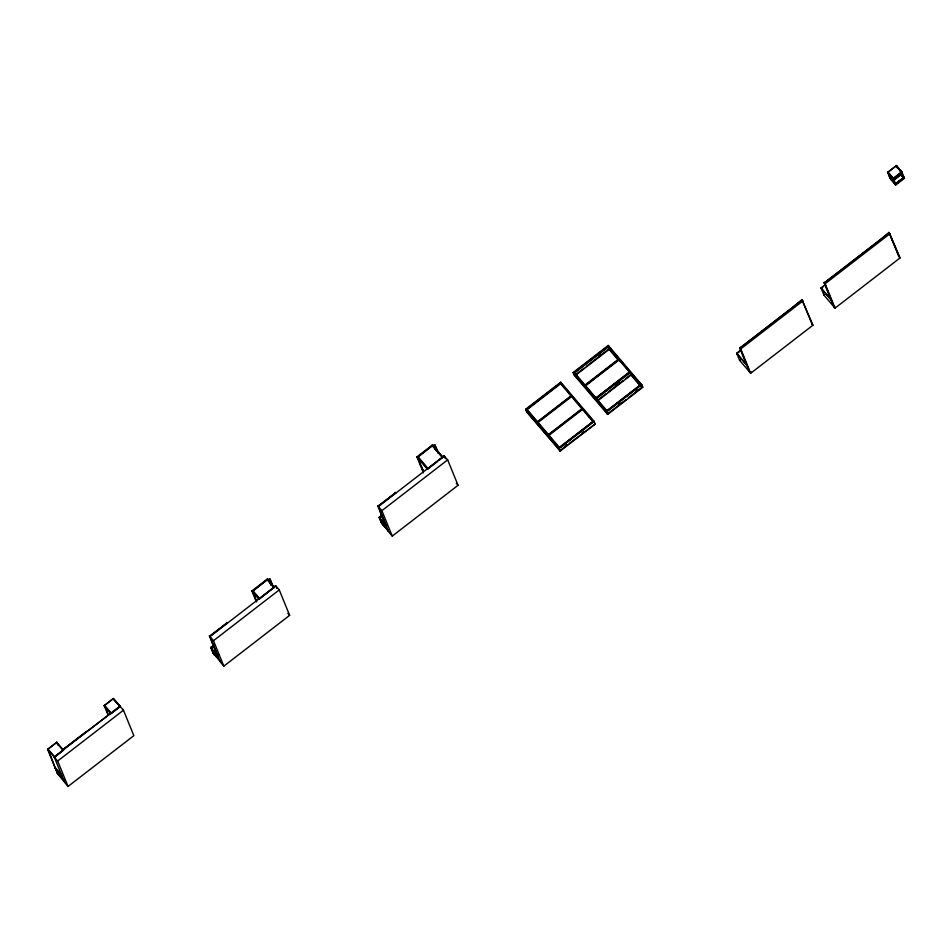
<?xml version="1.0" encoding="UTF-8"?>
<svg xmlns="http://www.w3.org/2000/svg" width="952" height="952" viewBox="0 0 952 952"><rect width="100%" height="100%" fill="white"/><g stroke="black" fill="none" stroke-linecap="round" stroke-linejoin="round"><path stroke-width="1.43" d="M423.438 472.858L416.94 456.924L432.767 444.703L434.267 446.464L434.957 449.427M417.738 457.198L432.708 445.393L417.666 457.019L420.487 463.921M433.707 445.798L435.147 445.274L438.396 453.235M435.147 445.274L434.005 446.155L435.897 450.451M256.35 601.831L251.911 590.942L267.738 578.709L270.868 584.457M64.284 781.651L57.596 773.798L47.6 749.295L56.775 742.203L63.534 750.236M108.04 714.976L104.208 705.575L113.383 698.494L123.462 710.216L133.839 735.658L68.056 786.447L64.581 782.365L54.204 756.935L119.988 706.134M47.671 749.474L56.858 742.393M104.28 705.765L113.383 698.494M268.678 579.816L270.118 579.28L273.367 587.253M270.118 579.28L268.976 580.161L271.142 585.48M218.555 654.441L217.449 655.285L209.392 635.924L210.797 635.424M385.857 525.23L377.801 505.869L379.193 505.381M63.082 749.486L98.758 722.532M209.702 636.269L227.195 622.763M378.099 506.226L395.604 492.719M274.033 586.86L275.568 585.682L279.257 589.907L289.634 615.337L223.851 666.138L220.376 662.057L209.999 636.626L275.782 585.825L276.877 588.503M442.43 456.817L443.965 455.639L447.666 459.864L458.043 485.294L392.26 536.095L388.785 532.013L378.408 506.583L444.191 455.782M54.264 757.126L63.463 750.057M54.359 757.328L62.392 751.128M104.208 705.575L110.968 713.619L119 707.419M110.968 713.619L120.142 706.527L113.062 698.982M256.743 601.521L252.304 590.633L259.361 599.022L274.331 587.217L258.896 599.141L251.911 590.942M423.295 471.228L417.333 456.627L427.769 468.979L437.027 461.827M439.336 460.042L441.657 458.257M68.056 786.447L57.679 761.017L123.462 710.216M223.851 666.138L213.474 640.708L279.257 589.907M392.26 536.095L381.883 510.665L447.666 459.864M220.079 661.342L213.129 653.084L210.773 647.431L214.26 644.742M388.487 531.287L381.538 523.041L379.17 517.388L382.656 514.699M55.192 767.907L48.076 749.176L54.752 757.018M210.844 647.622L214.152 645.087M379.253 517.567L382.74 514.877M213.343 646.277L211.142 647.967L213.403 653.488M381.776 516.234L379.55 517.924L381.8 523.445M381.823 516.412L379.622 518.114L386.702 525.659M560.145 451.105L526.706 411.847L525.659 409.277L560.74 382.18L594.179 421.438L559.086 448.523L560.145 451.105L595.226 424.009L593.87 421.082L558.788 448.178L559.835 450.748L567.095 445.143M584.064 368.15L574.532 375.516L573.152 372.529L608.245 345.445L641.696 384.739L642.743 387.309L607.662 414.406L574.223 375.159M561.049 382.537L525.956 409.634L527.015 412.204L560.24 450.439M573.473 372.934L608.542 345.79L609.613 348.42M526.444 409.55L560.657 382.954L526.444 409.372L559.276 448.094L593.417 421.427M526.753 409.907L561.037 383.418M574.27 373.208L608.554 346.707L609.518 349.075L575.222 375.564L573.961 372.863L608.257 346.373L641.089 384.917L606.793 411.407L573.877 372.637M213.319 653.31L212.141 649.133M598.784 356.191L601.128 354.382M586.349 366.377L609.221 348.718L619.871 361.224M217.151 654.928L218.246 654.083M61.88 775.761L59.417 772.096M537.095 422.057L571.39 395.568M584.611 385.358L618.895 358.856M571.605 395.806L537.333 422.152L538.356 424.759M584.909 385.715L619.205 359.213L584.992 385.715L595.857 398.471L630.141 372.065M537.702 422.759L571.997 396.282M585.218 386.072L619.514 359.582M889.989 178.083L887.633 172.324L896.403 165.553L901.758 171.824L904.4 178.31L895.63 185.093L890.525 178.714M582.327 408.408L548.031 434.885L548.983 437.242M595.547 398.198L629.843 371.708L630.795 374.065M595.785 398.293L629.986 371.875M548.626 435.599L582.922 409.11M615.932 385.536L619.371 382.882M596.809 400.899L605.948 393.83M608.233 392.069L623.096 380.586M625.381 378.825L631.093 374.41M889.906 177.905L888.109 172.205L893.452 178.476L895.653 183.879L892.976 180.737M895.63 185.093L892.976 178.607L901.758 171.824M893.999 179.821L901.984 173.657M894.071 180.011L902.056 173.847L900.199 171.562M895.261 184.188L904.031 177.405M903.008 178.809L895.332 184.736L895.035 184.01L903.805 177.239L904.4 178.31M558.979 447.737L593.274 421.26M606.495 411.05L640.791 384.56M607.662 414.406L606.602 411.835L641.696 384.739M564.5 446.559L566.797 444.798M581.648 433.315L583.945 431.553M618.883 404.564L621.168 402.803M636.031 391.332L638.316 389.558M641.351 387.214L642.041 387.262M569.201 443.525L595.226 424.009M626.071 399.602L607.352 414.049L606.305 411.478L641.374 384.334L642.743 387.309M628.332 397.865L642.445 386.964M749.617 372.053L739.68 347.706L741.072 347.206M741.322 349.693L736.717 353.252L739.585 360.284L750.664 373.291L812.948 325.203L801.953 299.618L790.85 308.769M834.785 306.282L834 306.901L824.051 282.542L825.896 281.709M825.586 284.386L821.029 287.92L823.968 295.12L835.047 308.139L899.973 257.992L888.989 232.407L880.422 239.606M802.25 299.963L739.978 348.051L749.914 372.41L751.009 371.566M750.664 373.291L740.727 348.944L803.012 300.856M835.047 308.139L825.11 283.779L890.037 233.645M823.456 286.528L821.171 288.289L831.203 300.058M741.465 350.074L736.872 353.62L746.903 365.401M739.585 360.284L740.382 359.678M823.968 295.12L824.753 294.513M896.082 166.041L901.437 172.324L903.638 177.715L900.068 173.526M901.282 174.275L904.102 177.596L895.332 184.367L889.715 177.679M900.33 174.311L902.865 177.274M887.633 172.324L892.976 178.607M892.06 179.75L895.427 183.712M899.973 257.992L889.287 232.764L824.361 282.899L834.297 307.246M880.029 239.904L871.175 246.746M870.782 247.056L861.917 253.886M861.524 254.196L851.374 262.038M850.981 262.347L849.446 263.525M849.053 263.835L847.518 265.013M847.113 265.322L845.578 266.512M845.186 266.81L843.65 268M843.258 268.297L841.723 269.487M841.33 269.797L839.795 270.975M839.402 271.284L837.867 272.462M837.474 272.772L835.939 273.962M835.535 274.259L834 275.449M833.607 275.759L832.072 276.937M831.679 277.246L830.144 278.424M829.751 278.734L828.216 279.924M827.823 280.221L826.288 281.411M824.051 282.542L825.11 283.779M821.029 287.92L831.048 299.69M811.889 323.966L812.948 325.203M790.457 309.079L778.831 318.051M778.438 318.361L766.824 327.333M766.419 327.631L765.325 328.488M764.932 328.785L763.837 329.63M763.444 329.939L762.35 330.784M761.945 331.094L760.85 331.939M760.458 332.236L759.363 333.093M758.97 333.39L757.875 334.235M757.483 334.545L756.376 335.39M755.983 335.699L754.888 336.544M754.496 336.853L753.401 337.698M753.008 337.996L751.913 338.841M751.509 339.15L750.414 339.995M750.021 340.304L748.927 341.149M748.534 341.459L747.439 342.303M747.034 342.601L745.94 343.446M745.547 343.755L744.452 344.6M744.059 344.91L742.965 345.755M742.572 346.064L741.465 346.909M739.68 347.706L740.727 348.944M736.717 353.252L746.749 365.021M608.149 346.1L640.97 384.644M613.362 352.823L615.242 355.025M618.99 359.428L621.811 362.736M623.679 364.937L627.439 369.34M629.308 371.542L632.128 374.85M633.996 377.052L636.817 380.36M618.502 359.166L608.161 347.016L609.125 349.384L618.526 360.427M619.109 359.892L629.439 372.018M640.398 384.87L630.046 372.72L631.009 375.064L640.41 386.119M629.855 372.946L640.172 385.06M585.004 385.06L574.663 372.91L575.615 375.255M585.611 385.762L595.94 397.888M606.888 410.74L596.535 398.59L597.499 400.947M579.375 379.669L581.267 381.883M601.259 405.362L603.14 407.575M573.152 372.529L606.602 411.835M574.925 375.207L607.757 413.751M560.645 382.847L593.572 421.617M563.037 386.214L564.905 388.416M568.665 392.819L570.534 395.02M574.294 399.423L577.102 402.732M578.983 404.933L582.731 409.336M584.611 411.538L589.3 417.047M560.645 383.727L570.998 395.877M571.593 396.579L581.922 408.705M582.529 409.419L592.87 421.569M527.146 409.598L537.487 421.748M538.094 422.45L548.423 434.588M549.018 435.29L559.371 447.44M525.659 409.277L559.086 448.523M432.387 445.893L442.418 457.662M456.305 483.259L458.043 485.294M418.13 456.889L428.162 468.67M416.94 456.924L427.293 469.098L444.275 455.984L445.357 458.638M395.901 493.065L395.294 492.362L394.509 493.564M394.104 493.862L393.009 494.719M392.617 495.016L391.522 495.861M391.129 496.17L390.034 497.015M389.642 497.325L388.535 498.17M388.142 498.467L387.047 499.324M386.655 499.622L385.56 500.466M385.167 500.776L384.072 501.621M383.668 501.93L382.573 502.775M382.18 503.072L381.086 503.929M380.693 504.227L379.598 505.072M377.801 505.869L381.883 510.665M379.884 510.986L384.715 522.827M379.17 517.388L386.238 525.778M385.941 527.444L388.416 531.109L381.728 523.255L380.015 517.805M267.345 579.018L274.402 587.408M267.322 579.863L274.009 587.705M287.897 613.302L289.634 615.337M253.077 590.871L259.753 598.713M227.492 623.12L226.897 622.406L226.1 623.608M225.707 623.917L224.612 624.762M224.208 625.059L223.113 625.916M222.72 626.214L221.626 627.059M221.233 627.368L220.138 628.213M219.745 628.522L218.639 629.367M218.246 629.665L217.151 630.521M216.758 630.819L215.664 631.664M215.271 631.973L214.176 632.818M213.772 633.128L212.677 633.972M212.284 634.27L211.189 635.127M209.392 635.924L213.474 640.708M211.487 641.029L216.318 652.87M216.39 653.453L217.901 656.011L210.773 647.431M213.712 653.001L217.532 657.487M113.455 698.673L120.142 706.527M111.36 713.31L104.672 705.456L107.897 713.357M110.825 713.215L99.151 722.223M86.549 731.374L85.454 732.219M85.061 732.528L83.966 733.373M83.574 733.671L82.467 734.516M82.074 734.825L80.979 735.67M80.587 735.979L79.492 736.824M79.099 737.134L77.993 737.978M77.6 738.276L76.505 739.121M76.112 739.43L75.018 740.275M74.625 740.585L73.53 741.429M73.126 741.739L72.031 742.584M71.638 742.881L70.543 743.726M70.15 744.036L69.056 744.88M68.651 745.19L67.556 746.035M67.164 746.344L66.069 747.189M65.676 747.487L64.581 748.343M64.189 748.641L62.784 749.141L63.391 749.843M56.454 742.691L63.141 750.545M47.6 749.295L57.679 761.017M60.595 773.762L62.106 776.32L55.823 768.157L56.87 770.739M54.978 767.74L62.035 776.13M57.917 773.31L64.605 781.164L57.334 773.393M896.403 165.553L897.581 168.433M888.989 232.407L898.926 256.754M801.953 299.618L812.187 324.323M619.121 359.118L620.168 361.582M608.245 345.445L609.316 348.063M582.541 408.753L548.328 435.064M560.74 382.18L561.799 384.763M434.838 444.917L438.098 452.89M421.581 466.611L423.319 470.74M382.704 524.504L383.002 525.218L382.406 524.147M269.809 578.935L273.069 586.896M253.196 592.311L254.827 596.44M214.295 654.548L214.593 655.273L213.998 654.191M56.775 742.203L57.929 745.023M55.406 768.264L57.632 773.75M267.643 579.363L252.673 591.168L267.643 579.363M896.475 165.731L887.704 172.502L893.059 178.786L901.83 172.014L896.475 165.731M630.438 372.422L596.142 398.9L597.106 401.244L631.402 374.767L630.438 372.422M891.215 178.762L891.12 179.785L891.215 178.762M442.74 457.174L432.375 445L442.74 457.174"/></g></svg>
